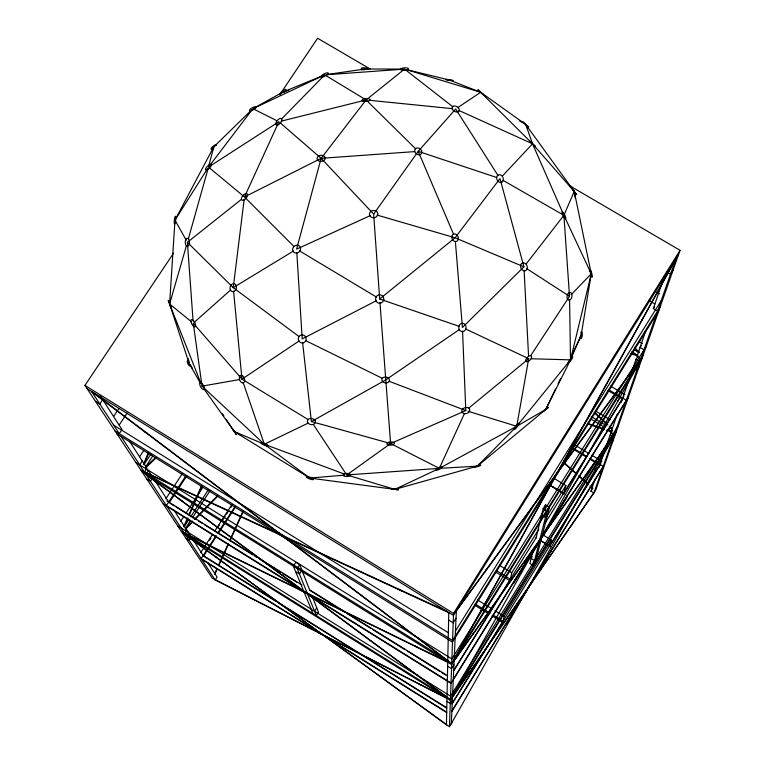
<?xml version="1.0" encoding="UTF-8"?>
<svg xmlns="http://www.w3.org/2000/svg" width="765" height="765" viewBox="0 0 765 765"><rect width="100%" height="100%" fill="white"/><g stroke="black" fill="none" stroke-linecap="round" stroke-linejoin="round"><path stroke-width="1.15" d="M446.435 724.866L446.98 698.244M447.009 697.202L447.735 662.146M447.764 660.74L448.204 639.435M448.242 637.781L448.768 612.459M581.228 332.125L581.132 335.424L570.958 358.795M185.876 535.299L449.447 726.75L453.53 613.406L680.056 250.318L569.877 185.857M451.312 723.728L452.507 696.963M452.555 695.921L454.133 660.664M454.19 659.248L455.156 637.828M455.232 636.164L456.37 610.709M200.277 383.036L189.165 363.413L169.61 304.001L174.994 220.11L186.258 240.277M244.178 199.292L233.229 287.659L299.335 336.782M591.077 274.998L581.132 335.424L572.421 353.659M465.617 328.979L528.701 358.68L516.719 426.287L468.056 411.264M538.923 528.998L511.728 572.794L510.398 579.545L453.999 670.417M543.265 535.07L551.345 539.994L504.087 616.322L503.102 621.247L493.119 615.089M506.239 623.456L506.019 624.489L552.808 548.027M570.776 358.709L590.991 274.989M533.004 550.637L529.906 563.451L533.31 565.536L547.061 511.068L543.14 508.687L545.522 504.852L549.442 507.233L535.385 562.189M535.978 538.34L543.14 508.687M544.728 508.094L545.522 504.852M208.788 165.976L213.712 146.947L252.039 109.529M188.343 238.89L208.185 168.233M549.681 485.096L563.662 493.521L565.899 485.555L554.73 478.785M551.345 539.994L549.624 546.095L540.654 540.664M212.727 150.37L213.712 146.947L216.409 144.815M200.717 382.816L169.61 304.001L186.402 245.737M611.646 432.579L610.135 435.017L613.501 437.045L593.927 492.976L590.943 491.168L595.199 478.727M599.062 467.425L610.135 435.017M637.733 356.538L635.992 359.33L639.884 361.644L614.266 434.855L610.881 432.827L617.412 413.712M621.256 402.466L635.992 359.33M645.727 330.843L636.996 356.404L640.907 358.728L656.38 314.511M675.887 258.79L657.584 311.087L653.339 308.582L664.431 276.117M680.056 250.318L595.715 490.078L452.498 697.097M143.38 464.508L148.295 452.603M148.946 452.545L143.973 464.613L151.164 453.722M183.763 526.645L187.502 518.058M188.898 514.845L201.578 485.689M187.932 518.182L184.164 526.836L188.716 519.865M189.347 514.931L202.094 485.622M503.083 180.377L563.891 215.319L574.247 191.46L525.746 124.513L480.669 92.297L449.361 80L406.884 69.672M214.554 573.999L217.021 568.558M218.503 565.297L228.353 543.542M229.835 540.272L243.136 510.905M214.812 574.285L217.26 568.883M218.723 565.641L228.515 544.03M229.988 540.788L243.203 511.622M209.409 167.841L244.465 196.949L278.9 121.712L208.501 167.095L252.173 109.644M439.837 467.3L464.326 413.779M204.083 389.031L234.32 431.623L309.787 478.058L394.807 489.39L477.398 466.143L545.77 409.438L555.505 389.06M558.067 383.695L560.63 378.331M543.303 411.188L542.968 411.666L548.495 407.382L543.638 410.843L545.77 409.438L570.499 359.856L531.092 358.747M176.093 218.015L213.712 146.947M454.2 659.076L674.979 260.243M455.012 657.929L675.705 259.297M452.564 695.787L639.76 362.008M451.312 723.623L613.406 437.312M609.409 439.081L607.917 441.491L611.245 443.49L613.234 440.277M618.656 424.862L450.547 696.179L177.71 525.861M616.294 431.584L450.432 699.344L181.276 531.254M615.519 433.784L450.394 700.377L182.443 533.023M452.373 700.061L450.289 703.427L446.923 701.323M468.448 674.089L469.834 671.852M594.472 470.571L595.811 468.409M451.819 703.924L601.032 462.901M452.431 703.274L503.236 621.199M549.653 546.22L599.837 465.158L589.605 459M530.461 583.724L531.761 581.62M451.876 711.001L603.241 466.344L589.882 458.292M451.866 711.345L602.992 467.061M524.886 593.583L526.177 591.488M590.943 491.168L592.732 488.271L589.958 486.1M449.447 726.75L451.933 722.724M646.396 346L451.886 658.952L135.845 462.471M542.758 513.219L541.591 515.103L545.455 517.456L547.797 513.678M643.241 354.979L451.733 663.207L140.617 469.7M642.208 357.915L451.685 664.603L142.175 472.053M453.951 664.804L451.541 668.677L447.649 666.258M472.521 634.893L474.118 632.311M617.642 401.214L619.181 398.737M639.167 366.54L636.891 370.212L633.057 367.936M546.353 517.025L565.899 485.555M453.396 670.962L536.15 537.642M545.187 523.078L623.81 396.413M563.327 494.276L622.404 399.101L608.098 390.552M543.293 533.874L544.785 531.474M453.301 679.31L628.514 396.825M628.18 397.781L451.006 683.432L163.337 504.106M536.858 545.359L538.34 542.968M532.163 556.767L531.111 558.469L534.563 560.573M610.881 432.827L612.402 430.37M678.612 254.42L453.463 615.366L87.134 388.716M456.026 618.263L453.196 622.815L448.615 619.975M484.8 572.105L486.683 569.084M641.405 320.908L643.202 318.02M673.133 270.007L670.465 274.281L666.86 272.168M653.339 308.582L654.591 306.564M455.452 631.068L661.256 300.578M660.099 307.042L452.555 640.458L115.133 431.116M658.885 310.485L452.498 642.103L116.969 433.889M641.242 345.541L640.056 347.444L644.034 349.806M175.625 219.106L207.239 169.094M314.568 611.292L316.739 607.879M312.942 613.482L293.358 566.11L295.835 562.246L299.708 564.647L297.231 568.519L316.299 615.576L318.45 612.21L312.436 596.958M301.907 570.231L299.469 574.037L295.653 571.665M200.746 552.588L212.46 534.563M214.41 531.56L231.977 504.537M209.572 540.176L210.872 538.178M218.015 527.181L219.316 525.182M222.567 520.19L225.159 516.184M226.459 514.185L227.76 512.187M231.011 507.195L232.302 505.196M216.199 535.49L201.176 558.632L446.693 712.205M217.499 533.492L235.065 506.449M276.49 601.701L203.567 556.107L215.912 537.106M218.503 533.109L235.391 507.109M186.746 530.002L184.585 533.32L121.061 436.433M204.398 509.844L205.814 507.673M191.26 537.001L189.137 540.262L185.885 538.235M180.559 521.51L183.81 516.528M185.761 513.535L202.849 487.391M190.667 516.882L208.223 489.983M190.495 520.688L185.321 528.625L192.694 521.08M192.436 517.714L209.916 490.939M530.652 355.706L569.523 296.313L563.968 216.505M165.814 498.809L182.147 473.908M185.694 476.069L166.368 505.541L451.025 682.982M186.813 475.878L169.189 502.768L153.574 478.555M145.962 474.415L148.467 470.618L145.627 468.859M152.331 478.507L150.485 481.319L146.756 478.995M139.708 456.609L143.657 450.652M139.708 464.871L142.261 461.008M152.742 456.045L145.513 467.004L155.572 457.47M144.422 472.062L146.937 468.257L129.524 441.233M113.622 416.437L118.9 408.5M119.187 425.015L127.086 413.138M446.98 698.378L212.278 578.197L84.944 385.407L173.569 253.167M279.77 94.707L317.599 38.25L370.117 68.974M453.215 695.825L593.994 492.756M459.038 326.311L379.679 299.01L373.655 214.085L418.216 151.355L455.691 108.984L498.091 175.615M454.946 659.354L614.362 434.577M454.123 660.836L613.587 435.945M457.336 609.15L641.032 358.364M456.361 610.948L640.133 359.98M325.919 74.779L404.561 69.108L366.091 99.947L321.128 158.326L296.6 249.132L370.423 215.558M526.1 264.04L563.164 216.256M570.499 359.856L516.719 426.287L545.77 409.438M462.557 331.035L465.799 410.566L390.609 443.537L346.765 474.95L394.807 489.39L439.349 468.371L477.398 466.143L479.703 463.466M502.433 175.988L532.526 143.81L525.746 124.513L527.257 127.755M571.139 294.649L591.269 273.841L574.247 191.46L532.526 143.81L480.669 92.297L406.837 69.806M281.386 119.168L324.733 74.865L252.89 108.697L276.825 120.679M194.339 519.406L217.442 495.787M185.56 529.112L192.111 522.409M195.391 519.062L217.681 496.256M477.398 466.143L515.887 427.138M379.679 299.01L455.079 237.781L499.994 178.599L523.92 266.851L462.414 327.477L455.366 241.338M145.733 467.74L156.098 457.919M194.138 322.419L230.571 290.021M468.534 408.309L528.701 358.68M193.076 320.851L187.387 242.304L241.654 199.177M280.879 93.722L283.088 91.972L322.543 75.764M459.459 329.495L385.665 379.966L311.384 421.563L302.605 342.462M457.613 107.702L480.669 92.297M299.249 340.894L241.979 379.134L193.249 323.213L202.037 386.134L264.346 444.255L309.787 478.058L344.422 475.151M293.588 250.968L233.229 287.659L187.387 242.304M254.975 107.549L283.088 91.972L288.778 90.375M439.349 468.371L515.677 426.86M376.514 300.635L302.204 338.914L296.83 252.708M244.465 196.949L321.128 158.326L414.687 151.604M243.136 382.5L264.346 444.255L308.171 423.112M581.113 332.182L581.429 332.039A3.414 1.147 -83.6 0 1 582.337 334.716A3.414 1.147 -83.6 0 1 581.257 338.57A3.414 1.147 -83.6 0 1 579.975 337.231M447.477 79.952C439.282 78.145 463.15 81.778 448.386 80.096M361.587 69.95L365.001 68.993L402.237 69.108M281.195 121.138L366.091 99.947L415.691 148.869M202.037 386.134L239.665 379.536M327.038 74.53L365.001 68.993L366.846 69.233M346.765 474.95L438.163 468.448M369.619 100.311L452.153 108.63M445.574 79.503L449.361 80M311.384 421.563L390.609 443.537L438.288 467.826M631.383 353.22L637.015 354.836L631.909 351.804M630.36 353.726L638.182 355.974M377.097 215.089L455.079 237.781L523.92 266.851M587.625 423.389L604.34 428.888M607.687 429.987L611.025 431.097L607.955 429.251M587.606 423.982L604.274 429.481M606.492 430.207L612.057 432.043M496.638 177.48L418.216 151.355L453.674 234.492M264.346 444.255L344.537 474.118M389.003 381.238L465.799 410.566M226.459 419.746L234.32 431.623L263.275 443.805M458.933 110.456L532.526 143.81L563.891 215.319M144.231 471.776L447.2 611.493M145.694 472.856L448.759 612.708M234.32 431.623L238.651 433.631M184.441 533.1L446.416 661.323M185.685 534.008L447.726 662.318M305.417 340.492L382.452 378.388M215.08 579.851L445.852 697.537M519.55 120.899L522.648 122.706M655.395 291.513L659.497 293.932M648.682 300.31L654.83 303.935M639.358 341.821L642.418 343.638M633.917 349.452L639.32 352.665M610.585 386.124L624.89 394.664M608.395 389.595L626.353 400.315M595.887 411.216L610.135 419.755M591.307 416.6L606.664 425.809M609.734 427.654L611.78 428.878L609.16 426.468M590.561 418.818L604.885 427.406M299.641 250.958L376.648 297.183M574.448 444.781L588.725 453.387M591.785 455.223L601.979 461.372M572.545 447.841L586.822 456.447M572.22 448.52L586.535 457.145M325.747 75.477L366.091 99.947M550.704 485.66L563.662 493.521M550.102 485.287L564.274 493.874M540.807 540.702L550.81 546.803M308.362 419.727L241.979 379.134L233.574 291.216M499.784 565.469L511.728 572.794M496.447 570.623L510.465 579.229M495.557 571.962L509.719 580.654M477.704 600.047L491.914 608.816M494.955 610.69L504.087 616.322M475.151 603.996L490.126 613.234M475.046 605.373L489.036 614.008M492.029 615.863L503.026 622.643M84.944 385.407L453.53 613.406M100.961 398.546L102.701 399.626L99.794 403.987L95.424 401.281M144.422 431.623L147.368 433.439M399.043 589.289L402.094 591.173M113.698 425.206L448.347 632.703M179.412 499.315L181.927 500.884M415.051 645.976L417.642 647.582M166.923 500.903L301.974 585.034M309.615 589.796L447.611 675.772M170.193 503.389L174.229 505.904M176.237 507.157L196.395 519.722M198.412 520.975L202.448 523.49M204.465 524.742L252.842 554.883M254.86 556.145L256.877 557.398M259.899 559.282L275.018 568.701M277.035 569.954L281.061 572.469M283.079 573.721L297.193 582.519M345.302 612.497L309.854 590.408L299.708 564.647M347.329 613.76L370.623 628.266M372.641 629.528L405.048 649.724M407.076 650.986L439.483 671.173M441.51 672.435L445.565 674.96M308.955 594.042L311.365 595.553M299.937 589.633L302.347 591.135M186.239 530.757L187.884 531.78L185.732 535.079L215.195 580.023L217.097 577.087L208.08 563.097M214.286 555.983L216.466 557.341M418.713 683.7L420.951 685.096M203.194 555.524L446.655 707.74M278.517 602.963L446.645 708.084M325.928 636.384L328.042 637.704M201.549 559.205L446.684 712.55M317.982 632.33L320.086 633.64M526.894 268.764L569.523 296.313M186.832 535.768L446.435 724.761M147.224 475.199L447.009 697.068M146.153 474.702L445.861 696.494M93.091 392.407L447.764 660.568M91.867 391.89L446.444 659.918M405.488 69.835L452.899 106.813M169.61 304.001L191.422 321.73M279.799 122.486L321.128 158.326L373.655 214.085M564.321 462.835L576.791 473.87M579.459 476.232L588.361 484.121M591.029 486.483L592.808 488.06M563.26 462.462L576.609 474.281M578.388 475.849L588.18 484.522M594.826 412.536L607.812 424.499M609.542 426.086L612.134 428.476M594.328 412.813L607.42 424.862M634.415 347.415L639.454 352.292M634.615 348.591L638.02 351.89M245.307 197.791L294.076 246.607M232.799 429.251L232.292 428.582L236.395 434.702L233.22 429.844M313.344 424.537L346.105 473.965M192.436 368.357L189.165 363.413L188.353 358.728M222.538 413.817L223.839 415.797M91.599 391.479L119.254 433.669L121.989 429.557L100.205 395.754M148.467 470.618L152.952 477.58M173.579 509.576L203.567 556.107M564.388 216.38L591.269 273.841L590.064 270.6M216.428 144.872L216.332 144.642A3.49 0.899 -40.5 0 0 213.225 146.182A3.49 0.899 -40.5 0 0 211.006 149.118A3.49 0.899 -40.5 0 0 213.731 148.085M574.247 191.46L575.318 198.47M390.513 442.352L379.947 302.577M524.111 270.428L528.577 356.289M569.581 299.842L570.48 358.68M280.277 94.535A3.825 0.975 -41.1 0 1 282.228 91.437A3.825 0.975 -41.1 0 1 285.909 89.409A3.825 0.975 -41.1 0 1 283.958 92.508M190.963 365.88A3.213 1.262 61.8 0 1 188.936 365.326A3.213 1.262 61.8 0 1 187.282 361.596A3.213 1.262 61.8 0 1 188.735 360.87M364.054 69.921A3.72 1.09 8.3 0 1 361.329 68.401A3.72 1.09 8.3 0 1 364.685 67.855A3.72 1.09 8.3 0 1 368.567 69.175M520.582 265.407L520.525 266.43A4.131 3.261 67.6 0 0 525.536 270.647A4.131 3.261 67.6 0 0 525.957 264.068A4.131 3.261 67.6 0 0 520.582 265.407M325.173 157.992L325.087 158.795A4.054 3.031 -5.8 0 1 319.942 161.291A4.054 3.031 -5.8 0 1 317.379 157.361A4.054 3.031 -5.8 0 1 322.973 155.544L323.844 155.955A4.054 3.031 -5.8 0 1 325.173 157.992M421.764 151.872L421.668 152.732A3.796 3.146 39.5 0 1 420.09 154.549L419.239 154.76A3.796 3.146 39.5 0 1 414.745 151.432A3.796 3.146 39.5 0 1 417.795 147.932A3.796 3.146 39.5 0 1 421.764 151.872M458.369 238.364L458.264 239.311A3.921 3.146 65.8 0 1 453.98 241.109A3.921 3.146 65.8 0 1 452.077 235.658A3.921 3.146 65.8 0 1 456.695 234.817L457.384 235.534A3.921 3.146 65.8 0 1 458.369 238.364M175.615 220.157L175.491 221.152A3.873 0.631 -83.8 0 1 174.267 223.026A3.873 0.631 -83.8 0 1 175.099 216.591A3.873 0.631 -83.8 0 1 175.615 220.157M568.328 362.333L568.261 362.677A3.672 0.631 -53.6 0 0 568.959 362.524L569.428 362.094A3.672 0.631 -53.6 0 0 572.545 357.695A3.672 0.631 -53.6 0 0 571.206 357.982A3.672 0.631 -53.6 0 0 568.328 362.333M519.1 423.332L517.962 425.694A3.873 0.669 -53.3 0 1 514.501 429.423A3.873 0.669 -53.3 0 1 516.251 425.799A3.873 0.669 -53.3 0 1 519.1 423.332M514.118 581.477L513.764 583.14L566.712 497.776L567.305 495.71L514.118 581.477M383.762 299.478L383.495 300.549A4.217 4.102 -80.5 0 1 376.676 301.907A4.217 4.102 -80.5 0 1 378.407 295.003A4.217 4.102 -80.5 0 1 383.762 299.478M189.376 243.853L189.098 244.762A4.016 2.152 89.7 0 1 185.484 244.15A4.016 2.152 89.7 0 1 187.291 238.288A4.016 2.152 89.7 0 1 189.376 243.853M211.446 165.087L211.226 165.699A3.93 1.329 -43.9 0 1 207.076 169.734A3.93 1.329 -43.9 0 1 206.024 168.032A3.93 1.329 -43.9 0 1 210.365 164.284L210.901 164.207A3.93 1.329 -43.9 0 1 211.446 165.087M567.659 294.334L567.295 295.261A3.902 2.419 -79 0 0 567.458 299L567.888 299.631A3.902 2.419 -79 0 0 571.398 298.283A3.902 2.419 -79 0 0 571.168 292.995A3.902 2.419 -79 0 0 567.659 294.334M483.365 94.621L478.01 89.878L483.365 94.621M239.751 376.131L239.445 376.839A3.978 2.458 69.8 0 0 241.348 382.385A3.978 2.458 69.8 0 0 244.637 380.855A3.978 2.458 69.8 0 0 242.161 375.577L241.463 375.338A3.978 2.458 69.8 0 0 239.751 376.131M462.988 408.749L462.366 409.466A4.035 3.031 -17.4 0 0 461.984 411.866L462.376 412.565A4.035 3.031 -17.4 0 0 468.075 412.804A4.035 3.031 -17.4 0 0 468.811 408.175A4.035 3.031 -17.4 0 0 462.988 408.749M391.384 488.845L398.307 489.839L391.384 488.845M474.004 466.956C479.359 467.463 486.062 462.376 474.004 466.956M441.08 468.247L440.363 468.735A3.481 0.832 -29.4 0 1 436.308 469.863A3.481 0.832 -29.4 0 1 440.917 466.736A3.481 0.832 -29.4 0 1 441.08 468.247M254.372 109.137L253.521 109.625A3.806 1.109 -27.4 0 1 249.524 110.485A3.806 1.109 -27.4 0 1 252.249 107.779A3.806 1.109 -27.4 0 1 256.246 106.909L256.304 107.215A3.806 1.109 -27.4 0 1 254.372 109.137M528.596 361.204L527.85 361.529A3.691 1.951 -46.2 0 1 526.129 361.319L525.861 360.86A3.691 1.951 -46.2 0 1 528.299 356.461A3.691 1.951 -46.2 0 1 531.618 356.873A3.691 1.951 -46.2 0 1 528.596 361.204M393.334 444.484L392.579 444.79A3.729 1.607 -3.9 0 1 388.869 445.058L388.075 444.857A3.729 1.607 -3.9 0 1 387.874 442.591A3.729 1.607 -3.9 0 1 393.134 442.218A3.729 1.607 -3.9 0 1 393.334 444.484M501.802 182.194L501.018 182.462A4.026 3.165 65 0 1 498.474 181.678L497.757 180.961A4.026 3.165 65 0 1 497.719 175.319A4.026 3.165 65 0 1 502.624 176.82A4.026 3.165 65 0 1 501.802 182.194M278.068 124.838L277.332 125.049A4.064 2.018 -49.3 0 1 277.179 120.621A4.064 2.018 -49.3 0 1 281.922 119.302A4.064 2.018 -49.3 0 1 278.068 124.838M323.117 76.739L322.352 76.902A3.949 1.157 -26.8 0 1 323.346 74.31A3.949 1.157 -26.8 0 1 328.3 73.297A3.949 1.157 -26.8 0 1 323.117 76.739M302.347 334.85L301.324 334.917A4.093 3.93 70.3 0 0 299.105 341.343A4.093 3.93 70.3 0 0 305.732 340.865A4.093 3.93 70.3 0 0 302.347 334.85M528.605 127.067L522.887 121.951L528.605 127.067M386.688 382.854L385.703 382.902A3.825 2.926 8.3 0 1 382.997 381.907L382.385 381.266A3.825 2.926 8.3 0 1 384.02 377.212A3.825 2.926 8.3 0 1 389.232 379.144A3.825 2.926 8.3 0 1 386.688 382.854M246.588 193.545L245.938 193.545A4.112 2.085 -50.3 0 0 241.396 198.785A4.112 2.085 -50.3 0 0 245.594 198.804A4.112 2.085 -50.3 0 0 246.588 193.545M535.414 146.411L529.629 141.2L535.414 146.411M403.662 70.437L402.696 70.38A3.949 1.301 -3.9 0 1 402.199 68.219A3.949 1.301 -3.9 0 1 408.414 68.611A3.949 1.301 -3.9 0 1 403.662 70.437M297.872 245.307L296.849 245.211A4.15 3.758 -40.3 0 0 292.622 249.62A4.15 3.758 -40.3 0 0 297.05 252.966A4.15 3.758 -40.3 0 0 300.511 247.984L300.176 247.047A4.15 3.758 -40.3 0 0 297.872 245.307M368.3 98.637L367.343 98.551A4.074 1.387 -4.3 0 0 362.046 100.387A4.074 1.387 -4.3 0 0 368.242 100.99A4.074 1.387 -4.3 0 0 368.3 98.637M307.96 476.576L307.224 476.452A3.844 0.87 21.6 0 0 308.591 478.488A3.844 0.87 21.6 0 0 313.363 479.301A3.844 0.87 21.6 0 0 307.96 476.576M348.859 473.602L348.008 473.449A3.643 1.53 -3.3 0 0 343.255 474.721A3.643 1.53 -3.3 0 0 346.124 476.48A3.643 1.53 -3.3 0 0 350.389 474.912L350.341 474.51A3.643 1.53 -3.3 0 0 348.859 473.602M266.574 445.785L265.828 445.632A3.662 0.851 21.9 0 1 261.161 443.365A3.662 0.851 21.9 0 1 263.428 443.031A3.662 0.851 21.9 0 1 267.702 445.354L267.75 445.603A3.662 0.851 21.9 0 1 266.574 445.785M576.581 194.549L571.914 188.381L576.581 194.549M168.29 300.396L170.997 307.635L168.29 300.396M376.151 211.111L375.185 210.671A4.208 3.634 -4.8 0 0 369.457 214.41A4.208 3.634 -4.8 0 0 375.672 217.241A4.208 3.634 -4.8 0 0 376.151 211.111M562.667 212.068L562.323 211.867A3.873 0.889 62.7 0 0 562.877 215.281A3.873 0.889 62.7 0 0 565.631 218.78A3.873 0.889 62.7 0 0 564.589 214.745L564.092 213.884A3.873 0.889 62.7 0 0 562.667 212.068M194.109 326.655L193.507 326.234A4.026 1.664 61.8 0 1 190.973 320.105A4.026 1.664 61.8 0 1 194.912 322.801A4.026 1.664 61.8 0 1 194.109 326.655M202.027 383.504L201.424 383.007A3.873 1.578 61.2 0 0 199.933 385.197A3.873 1.578 61.2 0 0 203.375 389.595A3.873 1.578 61.2 0 0 203.672 385.876L202.027 383.504M453.951 110.992L453.176 110.332A3.959 2.63 31.6 0 1 454.353 105.933A3.959 2.63 31.6 0 1 459.325 110.237A3.959 2.63 31.6 0 1 453.951 110.992M314.884 420.281L314.243 419.593A4.083 3.07 10.2 0 0 307.559 420.224A4.083 3.07 10.2 0 0 311.747 424.661A4.083 3.07 10.2 0 0 314.884 420.281M590.79 270.753L590.561 270.485A3.509 0.622 75.9 0 0 590.867 274.721A3.509 0.622 75.9 0 0 592.311 276.442A3.509 0.622 75.9 0 0 590.79 270.753M465.397 325.001L464.747 324.217A4.179 3.653 -86.5 0 0 458.876 326.483A4.179 3.653 -86.5 0 0 463.064 331.57A4.179 3.653 -86.5 0 0 465.397 325.001M236.433 286.76L236.232 285.785A4.026 3.156 -76.1 0 0 233.727 283.662A4.035 3.165 -76.1 0 0 230.026 287.87A4.035 3.165 -76.1 0 0 233.315 291.608A4.035 3.165 -76.1 0 0 236.433 286.76"/></g></svg>
